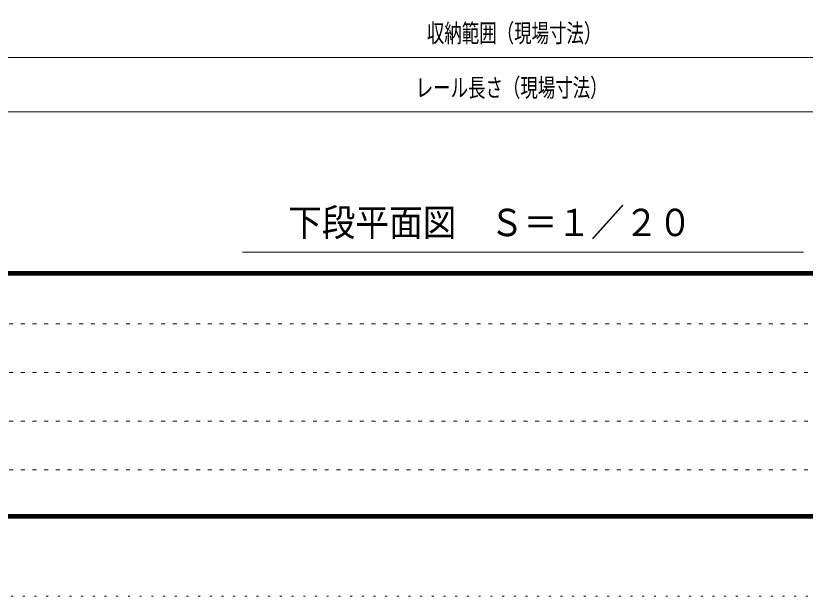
# Model space of a CAD drawing. Units: millimetres, scale not verified. Extents: x -5940 to 5940, y -7282 to 7278.
# Drawn here: x -3563 to -1537, y -1122 to 368 of the extents above; entities that cross this region are included whole.
import ezdxf
from ezdxf.enums import TextEntityAlignment as Align

# ---------------------------------------------------------------- set-up
doc = ezdxf.new("R2010")
doc.units = ezdxf.units.MM
doc.header["$LTSCALE"] = 10
doc.linetypes.add('USER1', pattern=[3, 1, -2])
doc.linetypes.add('USER6', pattern=[3, 0.5, -2.5])
for name, color, linetype, lineweight in [('0-1_0-00', 4, 'Continuous', 18), ('0-B_2ラック-F寸法', 3, 'Continuous', 18), ('1-0_F-E_J_ADD', 7, 'USER6', 18)]:
    doc.layers.add(name, color=color, linetype=linetype, lineweight=lineweight)
doc.styles.add('ＭＳ ゴシック', font='')
doc.styles.get('ＭＳ ゴシック').set_extended_font_data('MS Gothic')

msp = doc.modelspace()

# ---------------------------------------------------------------- linework, layer by layer
at = {"layer": '0-1_0-00', "color": 5}
for p, q in [((-5730, -288.08), (5730, -288.08)), ((5730, -289.08), (-5730, -289.08)), ((-5730, -290.08), (5730, -290.08)), ((5730, -291.08), (-5730, -291.08)), ((-5730, -292.08), (5730, -292.08)), ((5730, -293.08), (-5730, -293.08)), ((-5730, -294.08), (5730, -294.08)), ((5730, -295.08), (-5730, -295.08)), ((-5730, -296.08), (5730, -296.08)), ((5730, -297.08), (-5730, -297.08)), ((-5730, -298.08), (5730, -298.08))]:
    msp.add_line(p, q, dxfattribs=at)
at = {"layer": '0-1_0-00', "color": 6, "linetype": 'USER1'}
for p, q in [((1560, -422.88), (-5740, -422.88)), ((-5740, -547.68), (1560, -547.68)), ((1560, -672.48), (-5740, -672.48)), ((-5740, -797.28), (556.8, -797.28))]:
    msp.add_line(p, q, dxfattribs=at)
at = {"layer": '0-1_0-00', "color": 5}
for points in [[(5740, 7117.92), (-5740, 7117.92), (-5740, -922.08), (5740, -922.08)], [(5739, 7116.92), (5739, -921.08), (-5739, -921.08), (-5739, 7116.92)], [(5738, 7115.92), (5738, -920.08), (-5738, -920.08), (-5738, 7115.92)], [(5737, 7114.92), (5737, -919.08), (-5737, -919.08), (-5737, 7114.92)], [(5736, 7113.92), (5736, -918.08), (-5736, -918.08), (-5736, 7113.92)], [(5735, 7112.92), (5735, -917.08), (-5735, -917.08), (-5735, 7112.92)], [(5734, 7111.92), (5734, -916.08), (-5734, -916.08), (-5734, 7111.92)], [(5733, 7110.92), (5733, -915.08), (-5733, -915.08), (-5733, 7110.92)], [(5732, 7109.92), (5732, -914.08), (-5732, -914.08), (-5732, 7109.92)], [(5731, 7108.92), (5731, -913.08), (-5731, -913.08), (-5731, 7108.92)], [(5730, 7107.92), (5730, -912.08), (-5730, -912.08), (-5730, 7107.92)]]:
    msp.add_lwpolyline(points, close=True, dxfattribs=at)
at = {"layer": '0-B_2ラック-F寸法'}
for p, q in [((-4376.21, 261.19), (-633.71, 261.19)), ((-4466.21, 121.19), (-156.21, 121.19)), ((-2981.21, -238.81), (-1541.21, -238.81))]:
    msp.add_line(p, q, dxfattribs=at)
at = {"layer": '1-0_F-E_J_ADD', "color": 5}
msp.add_lwpolyline([(5940, 7277.92), (5940, -1122.08), (-5940, -1122.08), (-5940, 7277.92)], close=True, dxfattribs=at)

# ---------------------------------------------------------------- texts
at = {"layer": '0-B_2ラック-F寸法', "color": 7, "style": 'ＭＳ ゴシック'}
for s, height, width, p in [('収納範囲（現場寸法）', 46.89, 0.7, (-2507.88, 285.99)), ('レール長さ（現場寸法）', 46.89, 0.7, (-2536.56, 145.99)), ('下段平面図\u3000Ｓ＝１／２０', 70.33, 0.9, (-2864.03, -218.81))]:
    msp.add_text(s, height=height, dxfattribs=dict(at, width=width)).set_placement(p, align=Align.BOTTOM_LEFT)

doc.saveas('drawing.dxf')
